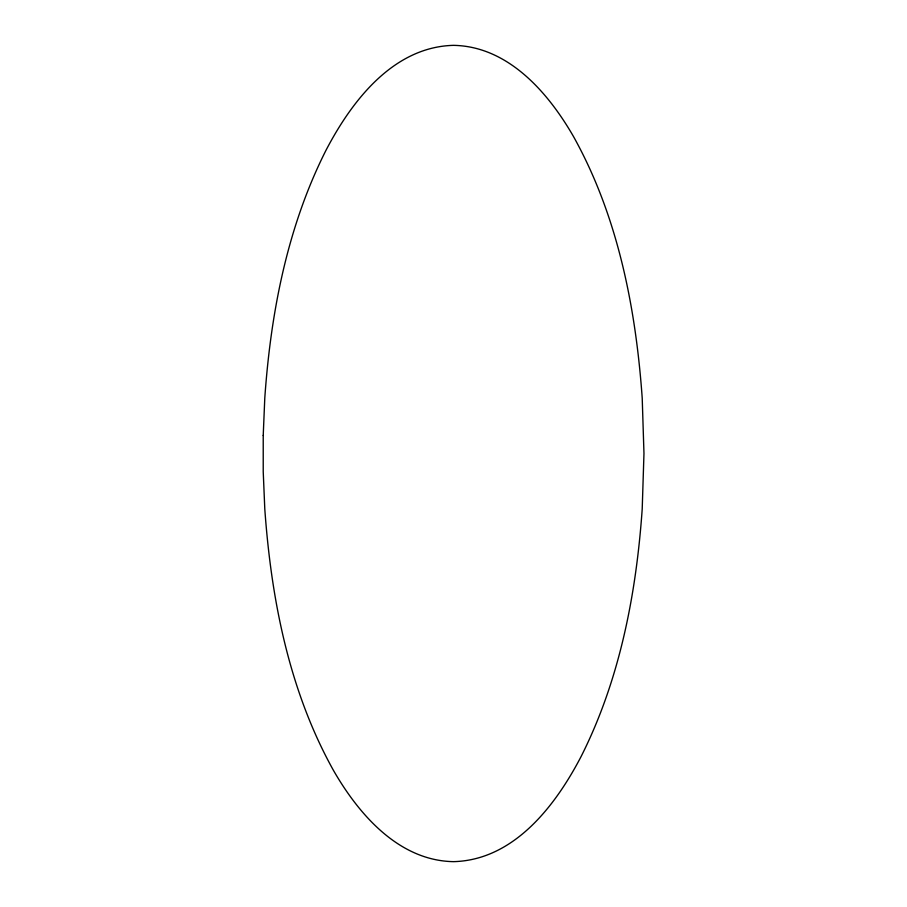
<?xml version="1.0" encoding="UTF-8"?>
<svg xmlns="http://www.w3.org/2000/svg" width="907" height="907" viewBox="0 0 907 907"><rect width="100%" height="100%" fill="white"/><g stroke="black" fill="none" stroke-linecap="round" stroke-linejoin="round"><path stroke-width="1.36" d="M263.223 435.473L263.223 471.674L264.787 508.884C271.204 599.062 289.05 690.669 333.447 770.372C358.719 814.305 398.729 860.698 453.5 861.65C513.997 860.119 555.447 805.699 581.036 756.653C619.753 679.967 636.272 594.017 642.213 508.884L643.97 453.5L642.213 398.116C635.796 307.938 617.939 216.331 573.553 136.628C548.282 92.695 508.271 46.302 453.5 45.35C393.003 46.881 351.553 101.301 325.964 150.347C287.247 227.033 270.717 312.983 264.787 398.116L263.223 435.473"/></g></svg>
